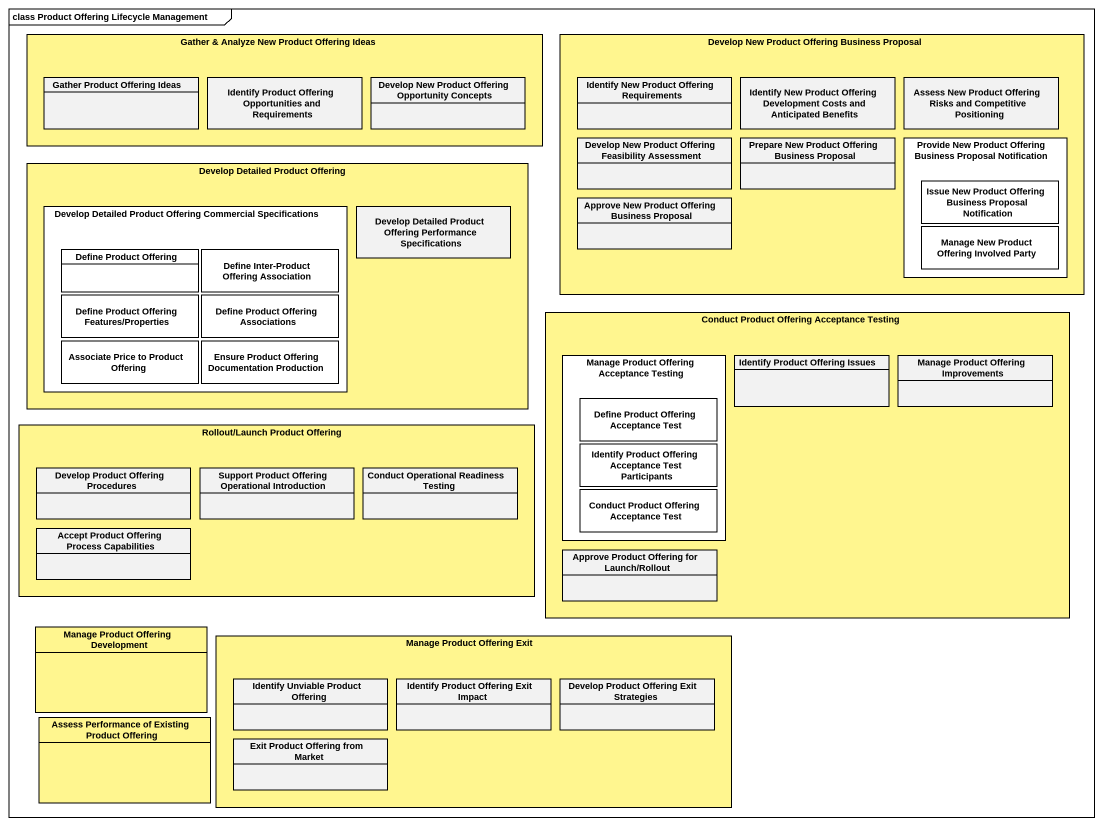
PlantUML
@startuml
mainframe class Product Offering Lifecycle Management
hide circle
hide empty members
rectangle "Gather & Analyze New Product Offering Ideas" as Gather_Analyze_New_Product #FFF68F {
  class "Gather Product Offering Ideas" as Gather_Product_Offering
  class "Identify Product Offering Opportunities and Requirements" as Identify_Product_Offering
  class "Develop New Product Offering Opportunity Concepts" as Develop_New_Product_2
}
rectangle "Develop New Product Offering Business Proposal" as Develop_New_Product #FFF68F {
  class "Identify New Product Offering Requirements" as Identify_New_Product
  class "Identify New Product Offering Development Costs and Anticipated Benefits" as Identify_New_Product_2
  class "Assess New Product Offering Risks and Competitive Positioning" as Assess_New_Product_Offering
  class "Develop New Product Offering Feasibility Assessment" as Develop_New_Product_3
  class "Prepare New Product Offering Business Proposal" as Prepare_New_Product
  rectangle "Provide New Product Offering Business Proposal Notification" as Provide_New_Product {
    class "Issue New Product Offering Business Proposal Notification" as Issue_New_Product_Offering #FFFFFF
    class "Manage New Product Offering Involved Party" as Manage_New_Product_Offering #FFFFFF
  }
  class "Approve New Product Offering Business Proposal" as Approve_New_Product
}
rectangle "Develop Detailed Product Offering" as Develop_Detailed_Product #FFF68F {
  rectangle "Develop Detailed Product Offering Commercial Specifications" as Develop_Detailed_Product_2 {
    class "Define Product Offering" as Define_Product_Offering #FFFFFF
    class "Define Inter-Product Offering Association" as Define_Inter_Product #FFFFFF
    class "Define Product Offering Features/Properties" as Define_Product_Offering_2 #FFFFFF
    class "Define Product Offering Associations" as Define_Product_Offering_3 #FFFFFF
    class "Associate Price to Product Offering" as Associate_Price_to_Product #FFFFFF
    class "Ensure Product Offering Documentation Production" as Ensure_Product_Offering #FFFFFF
  }
  class "Develop Detailed Product Offering Performance Specifications" as Develop_Detailed_Product_3
}
rectangle "Conduct Product Offering Acceptance Testing" as Conduct_Product_Offering #FFF68F {
  rectangle "Manage Product Offering Acceptance Testing" as Manage_Product_Offering {
    class "Define Product Offering Acceptance Test" as Define_Product_Offering_4 #FFFFFF
    class "Identify Product Offering Acceptance Test Participants" as Identify_Product_Offering_3 #FFFFFF
    class "Conduct Product Offering Acceptance Test" as Conduct_Product_Offering_2 #FFFFFF
  }
  class "Identify Product Offering Issues" as Identify_Product_Offering_2
  class "Manage Product Offering Improvements" as Manage_Product_Offering_2
  class "Approve Product Offering for Launch/Rollout" as Approve_Product_Offering
}
rectangle "Rollout/Launch Product Offering" as Rollout_Launch_Product #FFF68F {
  class "Develop Product Offering Procedures" as Develop_Product_Offering
  class "Support Product Offering Operational Introduction" as Support_Product_Offering
  class "Conduct Operational Readiness Testing" as Conduct_Operational
  class "Accept Product Offering Process Capabilities" as Accept_Product_Offering
}
class "Manage Product Offering Development" as Manage_Product_Offering_3 #FFF68F
rectangle "Manage Product Offering Exit" as Manage_Product_Offering_Exit #FFF68F {
  class "Identify Unviable Product Offering" as Identify_Unviable_Product
  class "Identify Product Offering Exit Impact" as Identify_Product_Offering_4
  class "Develop Product Offering Exit Strategies" as Develop_Product_Offering_2
  class "Exit Product Offering from Market" as Exit_Product_Offering_from
}
class "Assess Performance of Existing Product Offering" as Assess_Performance_of #FFF68F
@enduml
